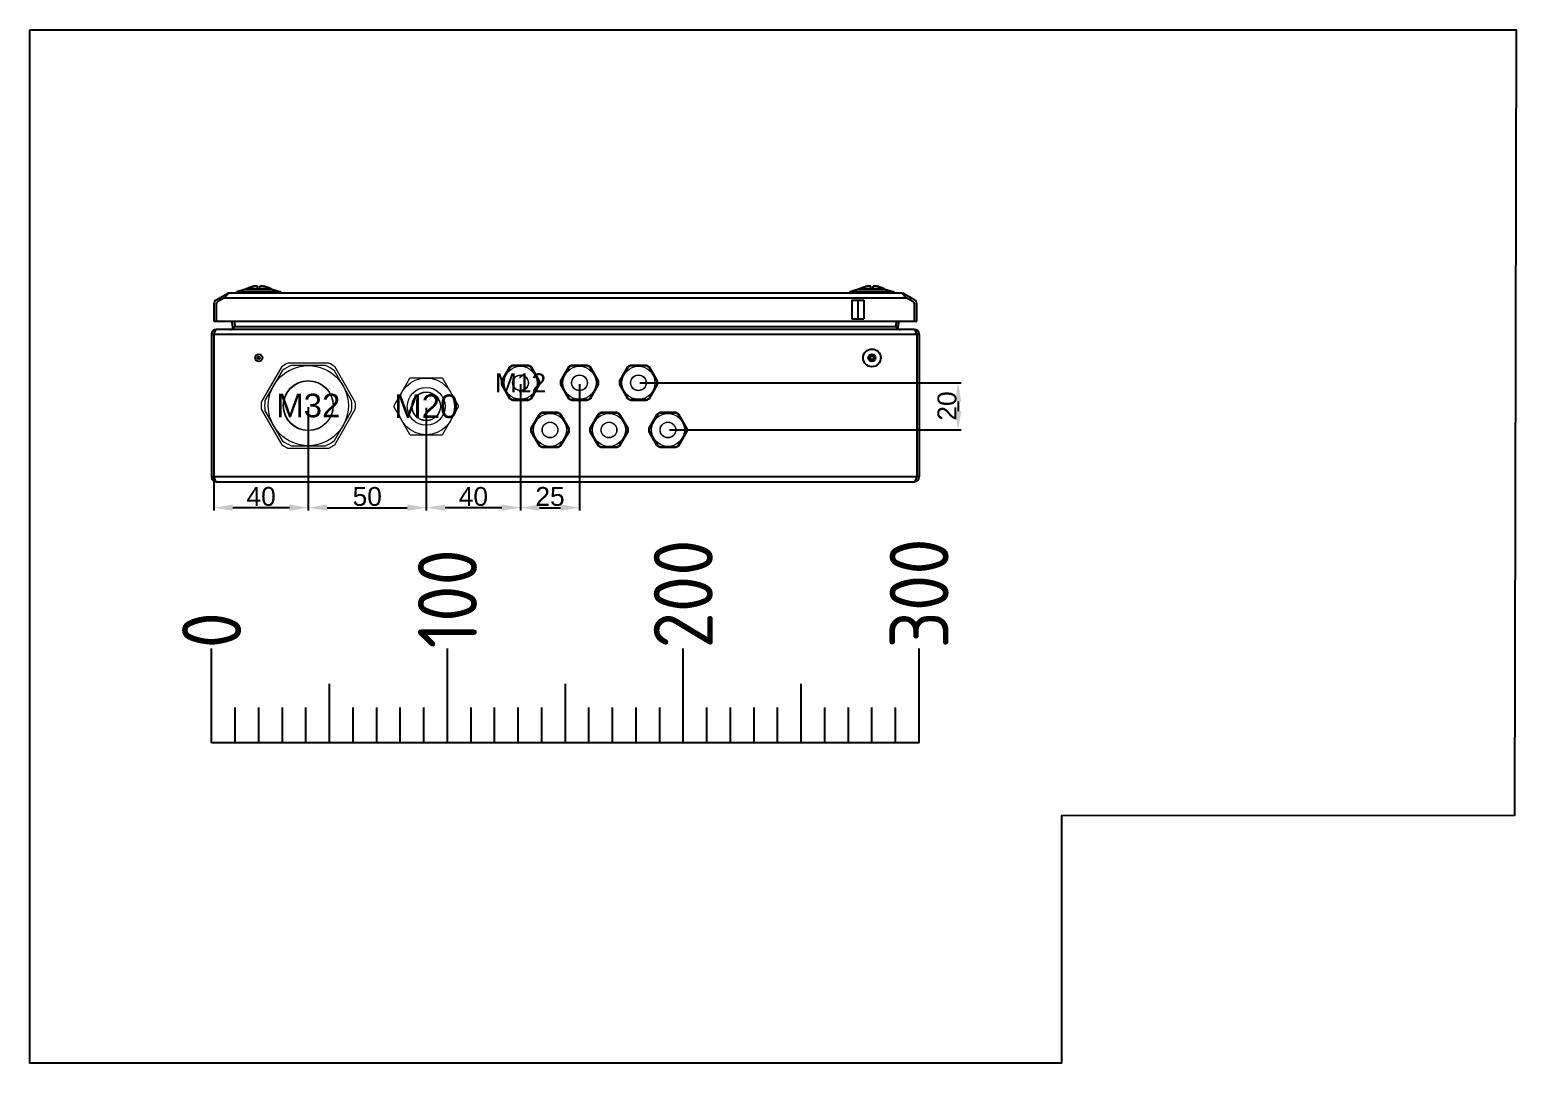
# Model space of a CAD drawing. Header units: millimetres. Extents: x 46697 to 52144, y 25488 to 34806.
# Drawn here: x 49368 to 49999, y 31789 to 32227 of the extents above; entities that cross this region are included whole.
import ezdxf
from ezdxf.enums import TextEntityAlignment as Align

# ---------------------------------------------------------------- set-up
doc = ezdxf.new("R2010")
doc.units = ezdxf.units.MM
doc.layers.add('! NO PLOT !', color=7, linetype='Continuous', true_color=0xff75dd, plot=False)
doc.layers.add('000-KOTIRANJE', color=254, linetype='Continuous', lineweight=5)
doc.layers.add('000-PI-Oprema', color=30, linetype='Continuous', lineweight=5)
doc.layers.add('000-PI-NO PLOT', color=6, linetype='Continuous', lineweight=5, plot=False)
for name, color, linetype in [('000-PI-ORMAR', 51, 'Continuous'), ('000-PI_TEXT_FRANC', 7, 'Continuous'), ('210-0', 7, 'Continuous')]:
    doc.layers.add(name, color=color, linetype=linetype)
doc.styles.add('PI0', font='isocpeur.ttf', dxfattribs={"width": 0.9})
doc.styles.get("Standard").update_dxf_attribs({"font": 'arial.ttf'})
doc.dimstyles.new('ISO-25-lb', dxfattribs={"dimtxt": 8, "dimasz": 8, "dimexe": 1.25, "dimexo": 0.625, "dimtad": 1, "dimdec": 1, "dimtxsty": 'Standard', "dimcen": 5, "dimadec": 0, "dimazin": 0, "dimtfac": 1, "dimtdec": 1, "dimtmove": 0, "dimatfit": 3, "dimfxl": 1, "dimarcsym": 0})

# ---------------------------------------------------------------- blocks, each defined once
blk = doc.blocks.new('NSYSBM15308_bottom')
at = {"layer": '000-PI-ORMAR'}
for p, q in [((49492.12, 33160.87), (49492.17, 33160.87)), ((49492.12, 33160.87), (49492.15, 33160.87)), ((49492.13, 33160.87), (49492.12, 33160.87)), ((49492.16, 33160.87), (49492.13, 33160.87)), ((49492.16, 33160.87), (49492.15, 33160.87)), ((49492.16, 33160.87), (49492.17, 33160.87)), ((49492.2, 33160.87), (49492.16, 33160.87)), ((49493.91, 33161.11), (49493.91, 33161.1)), ((49493.91, 33161.1), (49493.91, 33161.1)), ((49494.21, 33159.88), (49494.21, 33161.11)), ((49495.24, 33159.88), (49495.24, 33161.11)), ((49495.55, 33161.1), (49495.55, 33161.11)), ((49495.55, 33161.1), (49495.55, 33161.1)), ((49497.27, 33160.87), (49497.26, 33160.87)), ((49497.27, 33160.87), (49497.26, 33160.87)), ((49497.3, 33160.87), (49497.27, 33160.87)), ((49497.28, 33160.87), (49497.3, 33160.87)), ((49497.28, 33160.87), (49497.34, 33160.87)), ((49497.32, 33160.87), (49497.3, 33160.87)), ((49497.3, 33160.87), (49497.34, 33160.87)), ((49497.34, 33160.87), (49497.32, 33160.87)), ((49752.13, 33160.87), (49752.12, 33160.87)), ((49752.12, 33160.87), (49752.17, 33160.87)), ((49752.12, 33160.87), (49752.16, 33160.87)), ((49752.16, 33160.87), (49752.13, 33160.87)), ((49752.2, 33160.87), (49752.16, 33160.87)), ((49753.91, 33161.11), (49753.91, 33161.1)), ((49753.91, 33161.1), (49753.91, 33161.1)), ((49754.21, 33159.88), (49754.21, 33161.11)), ((49755.24, 33159.88), (49755.24, 33161.11)), ((49755.55, 33161.1), (49755.55, 33161.11)), ((49755.55, 33161.1), (49755.55, 33161.1)), ((49757.27, 33160.87), (49757.26, 33160.87)), ((49757.27, 33160.87), (49757.26, 33160.87)), ((49757.3, 33160.87), (49757.27, 33160.87)), ((49757.28, 33160.87), (49757.33, 33160.87)), ((49757.28, 33160.87), (49757.3, 33160.87)), ((49757.3, 33160.87), (49757.34, 33160.87)), ((49757.32, 33160.87), (49757.3, 33160.87)), ((49757.34, 33160.87), (49757.32, 33160.87)), ((49476.73, 33155.27), (49481.26, 33157.89)), ((49480.26, 33156.16), (49477.23, 33154.4)), ((49478.76, 33155.29), (49478.26, 33156.16)), ((49480.26, 33156.16), (49769.19, 33156.16)), ((49481.26, 33157.89), (49481.45, 33157.56)), ((49767.19, 33158.16), (49482.26, 33158.16)), ((49489.21, 33159.87), (49485.5, 33158.64)), ((49503.96, 33158.64), (49485.5, 33158.64)), ((49489.28, 33159.88), (49489.21, 33159.87)), ((49489.21, 33159.87), (49500.24, 33159.87)), ((49500.18, 33159.88), (49489.28, 33159.88)), ((49489.59, 33160), (49494.21, 33160)), ((49495.24, 33160), (49499.86, 33160)), ((49499.86, 33160), (49499.86, 33160)), ((49500.18, 33159.88), (49500.24, 33159.87)), ((49500.24, 33159.87), (49503.96, 33158.64)), ((49749.21, 33159.87), (49745.5, 33158.64)), ((49763.96, 33158.64), (49745.5, 33158.64)), ((49746.23, 33155.16), (49751.23, 33155.16)), ((49746.23, 33155.16), (49746.23, 33147.16)), ((49748.73, 33155.16), (49748.73, 33147.16)), ((49749.28, 33159.88), (49749.21, 33159.87)), ((49749.21, 33159.87), (49760.24, 33159.87)), ((49760.18, 33159.88), (49749.28, 33159.88)), ((49749.59, 33160), (49754.21, 33160)), ((49751.23, 33155.16), (49751.23, 33147.16)), ((49755.24, 33160), (49759.86, 33160)), ((49759.86, 33160), (49759.86, 33160)), ((49760.18, 33159.88), (49760.24, 33159.87)), ((49760.24, 33159.87), (49763.96, 33158.64)), ((49768.19, 33157.89), (49768, 33157.56)), ((49772.73, 33155.27), (49768.19, 33157.89)), ((49772.23, 33154.4), (49769.19, 33156.16)), ((49770.69, 33155.29), (49771.19, 33156.16)), ((49475.73, 33153.54), (49475.73, 33146.16)), ((49476.73, 33153.54), (49476.73, 33146.16)), ((49772.73, 33146.16), (49772.73, 33153.54)), ((49773.73, 33146.16), (49773.73, 33153.54)), ((49475.73, 33146.16), (49773.73, 33146.16)), ((49772.73, 33142.66), (49476.73, 33142.66)), ((49483.72, 33143.83), (49483.31, 33146.16)), ((49484.7, 33144), (49483.72, 33143.83)), ((49484.29, 33146.16), (49484.7, 33143.83)), ((49764.75, 33143.83), (49484.7, 33143.83)), ((49746.23, 33147.16), (49751.23, 33147.16)), ((49765.16, 33146.16), (49764.75, 33143.83)), ((49765.73, 33143.83), (49764.75, 33144)), ((49766.14, 33146.16), (49765.73, 33143.83)), ((49474.73, 33140.66), (49474.73, 33080.16)), ((49474.73, 33140.66), (49774.73, 33140.66)), ((49475.73, 33140.66), (49475.73, 33080.16)), ((49773.73, 33140.66), (49773.73, 33080.16)), ((49774.73, 33140.66), (49774.73, 33080.16)), ((49774.73, 33080.16), (49474.73, 33080.16)), ((49476.73, 33078.16), (49772.73, 33078.16))]:
    blk.add_line(p, q, dxfattribs=at)
for centre, radius in [((49494.73, 33130.66), 1.54), ((49494.73, 33130.66), 0.536), ((49494.73, 33130.66), 0.25), ((49754.73, 33130.66), 3.75), ((49754.73, 33130.66), 1.54), ((49754.73, 33130.66), 1.04), ((49754.73, 33130.66), 0.75)]:
    blk.add_circle(centre, radius, dxfattribs=at)
for centre, radius, start, end in [((49494.73, 33149.16), 12, 102.55449, 115.33855), ((49494.73, 33149.16), 11.99, 94.56899, 102.29271), ((49494.55, 33156.77), 4.38, 98.40227, 100.50095), ((49494.94, 33152.98), 8.18, 97.44385, 98.36858), ((49493.99, 33155.11), 6, 90.81133, 92.10211), ((49494.92, 33153.16), 8, 97.24041, 97.44101), ((49494.91, 33153.2), 7.96, 96.97136, 97.24047), ((49494.73, 33149.13), 11.99, 93.10885, 93.74166), ((49493.99, 33155.1), 6.01, 87.90094, 89.19018), ((49495.46, 33155.1), 6.01, 90.80982, 92.09906), ((49494.73, 33149.13), 11.99, 86.25834, 86.89115), ((49494.54, 33153.2), 7.96, 82.75953, 83.02864), ((49495.46, 33155.11), 6, 87.89789, 89.18867), ((49494.54, 33153.16), 8, 82.55899, 82.75959), ((49494.91, 33156.81), 4.34, 79.48765, 81.60913), ((49494.51, 33152.98), 8.18, 81.63142, 82.55615), ((49494.73, 33149.16), 11.99, 77.70729, 85.43101), ((49494.73, 33149.16), 12, 64.66292, 77.44551), ((49754.73, 33149.16), 12, 102.55449, 115.33855), ((49754.73, 33149.16), 11.99, 94.56899, 102.29271), ((49754.55, 33156.77), 4.38, 98.40227, 100.50095), ((49754.94, 33152.98), 8.18, 97.44385, 98.36858), ((49753.99, 33155.11), 6, 90.81133, 92.10211), ((49754.92, 33153.16), 8, 97.24041, 97.44101), ((49754.91, 33153.2), 7.96, 96.97136, 97.24047), ((49754.73, 33149.13), 11.99, 93.10885, 93.74166), ((49753.99, 33155.1), 6.01, 87.90094, 89.19018), ((49755.46, 33155.1), 6.01, 90.80982, 92.09906), ((49754.73, 33149.13), 11.99, 86.25834, 86.89115), ((49754.54, 33153.2), 7.96, 82.75953, 83.02864), ((49755.46, 33155.11), 6, 87.89789, 89.18867), ((49754.54, 33153.16), 8, 82.55899, 82.75959), ((49754.91, 33156.81), 4.34, 79.48765, 81.60913), ((49754.51, 33152.98), 8.18, 81.63142, 82.55615), ((49754.73, 33149.16), 11.99, 77.70729, 85.43101), ((49754.73, 33149.16), 12, 64.66292, 77.44551), ((49477.73, 33153.54), 2, 120, 180), ((49482.26, 33156.16), 2, 90, 120), ((49485.58, 33158.41), 0.25, 108.2595, 270), ((49489.68, 33159.82), 0.2, 115.33855, 162.2781), ((49499.78, 33159.82), 0.2, 17.7219, 64.66145), ((49503.88, 33158.41), 0.25, 270, 71.7405), ((49745.58, 33158.41), 0.25, 108.2595, 270), ((49749.68, 33159.82), 0.2, 115.33855, 162.2781), ((49759.78, 33159.82), 0.2, 17.7219, 64.66145), ((49763.88, 33158.41), 0.25, 270, 71.7405), ((49767.19, 33156.16), 2, 60, 90), ((49771.73, 33153.54), 2, 0, 60), ((49476.73, 33140.66), 2, 90, 180), ((49482.74, 33143.66), 1, 270, 10), ((49512.65, 33111.95), 42.4, 131.30683, 131.59665), ((49519.29, 33124.21), 39.84, 150.2794, 150.42817), ((49496.98, 33129.76), 18.67, 131.11267, 131.26031), ((49752.47, 33129.76), 18.67, 48.73968, 48.88733), ((49730.17, 33124.21), 39.84, 29.57183, 29.7206), ((49736.8, 33111.95), 42.4, 48.40335, 48.69316), ((49766.72, 33143.66), 1, 170, 270), ((49772.73, 33140.66), 2, 0, 90), ((49476.73, 33080.16), 2, 180, 270), ((49772.73, 33080.16), 2, 270, 0)]:
    blk.add_arc(centre, radius, start, end, dxfattribs=at)
for points, knots in [([(49493.77, 33161.11), (49493.78, 33161.11), (49493.81, 33161.11), (49493.83, 33161.11), (49493.84, 33161.11)], [0, 0, 0, 0, 0.499906, 1, 1, 1, 1]), ([(49494.14, 33161.11), (49494.16, 33161.11), (49494.18, 33161.11), (49494.2, 33161.11), (49494.21, 33161.11)], [0, 0, 0, 0, 0.499523, 1, 1, 1, 1]), ([(49753.77, 33161.11), (49753.78, 33161.11), (49753.81, 33161.11), (49753.83, 33161.11), (49753.84, 33161.11)], [0, 0, 0, 0, 0.499906, 1, 1, 1, 1]), ([(49754.14, 33161.11), (49754.16, 33161.11), (49754.18, 33161.11), (49754.2, 33161.11), (49754.21, 33161.11)], [0, 0, 0, 0, 0.499523, 1, 1, 1, 1]), ([(49481.3, 33157.43), (49481.21, 33157.34), (49480.84, 33156.93), (49480.51, 33156.49), (49480.26, 33156.16)], [0, 0, 0, 0, 0.233845, 1, 1, 1, 1]), ([(49481.83, 33157.89), (49481.8, 33157.87), (49481.69, 33157.79), (49481.58, 33157.7), (49481.5, 33157.63)], [0, 0, 0, 0, 0.23894, 1, 1, 1, 1]), ([(49482.26, 33158.16), (49482.23, 33158.16), (49482.05, 33158.13), (49481.92, 33157.99), (49481.83, 33157.89)], [0, 0, 0, 0, 0.210752, 1, 1, 1, 1]), ([(49767.62, 33157.89), (49767.59, 33157.93), (49767.48, 33158.05), (49767.31, 33158.16), (49767.19, 33158.16)], [0, 0, 0, 0, 0.306387, 1, 1, 1, 1]), ([(49767.95, 33157.63), (49767.93, 33157.65), (49767.82, 33157.74), (49767.71, 33157.83), (49767.62, 33157.89)], [0, 0, 0, 0, 0.261146, 1, 1, 1, 1]), ([(49769.19, 33156.16), (49769.1, 33156.27), (49768.77, 33156.71), (49768.43, 33157.15), (49768.15, 33157.44)], [0, 0, 0, 0, 0.261991, 1, 1, 1, 1]), ([(49476.16, 33141.9), (49476.12, 33141.81), (49475.96, 33141.4), (49475.83, 33140.98), (49475.73, 33140.66)], [0, 0, 0, 0, 0.226829, 1, 1, 1, 1]), ([(49476.73, 33142.66), (49476.61, 33142.66), (49476.44, 33142.48), (49476.29, 33142.2), (49476.2, 33142.01), (49476.16, 33141.9)], [0, 0, 0, 0, 0.357565, 0.643179, 1, 1, 1, 1]), ([(49483.72, 33143.01), (49483.57, 33142.91), (49483.26, 33142.73), (49482.9, 33142.66), (49482.74, 33142.66)], [0, 0, 0, 0, 0.527012, 1, 1, 1, 1]), ([(49484.51, 33143.66), (49484.44, 33143.6), (49484.19, 33143.37), (49483.93, 33143.15), (49483.72, 33143.01)], [0, 0, 0, 0, 0.258312, 1, 1, 1, 1]), ([(49765.73, 33143.01), (49765.67, 33143.06), (49765.39, 33143.26), (49765.14, 33143.48), (49764.95, 33143.66)], [0, 0, 0, 0, 0.238973, 1, 1, 1, 1]), ([(49766.72, 33142.66), (49766.55, 33142.66), (49766.2, 33142.73), (49765.89, 33142.91), (49765.73, 33143.01)], [0, 0, 0, 0, 0.472988, 1, 1, 1, 1]), ([(49773.3, 33141.9), (49773.25, 33142.01), (49773.17, 33142.2), (49773.02, 33142.48), (49772.84, 33142.66), (49772.73, 33142.66)], [0, 0, 0, 0, 0.356821, 0.642435, 1, 1, 1, 1]), ([(49773.73, 33140.66), (49773.69, 33140.77), (49773.56, 33141.19), (49773.42, 33141.61), (49773.3, 33141.9)], [0, 0, 0, 0, 0.266171, 1, 1, 1, 1]), ([(49475.73, 33080.16), (49475.76, 33080.04), (49475.9, 33079.62), (49476.03, 33079.21), (49476.16, 33078.91)], [0, 0, 0, 0, 0.266171, 1, 1, 1, 1]), ([(49476.16, 33078.91), (49476.2, 33078.8), (49476.29, 33078.61), (49476.44, 33078.33), (49476.61, 33078.16), (49476.73, 33078.16)], [0, 0, 0, 0, 0.356821, 0.642435, 1, 1, 1, 1]), ([(49772.73, 33078.16), (49772.84, 33078.16), (49773.02, 33078.33), (49773.17, 33078.61), (49773.25, 33078.8), (49773.3, 33078.91)], [0, 0, 0, 0, 0.357565, 0.643179, 1, 1, 1, 1]), ([(49773.3, 33078.91), (49773.34, 33079), (49773.49, 33079.41), (49773.62, 33079.83), (49773.73, 33080.16)], [0, 0, 0, 0, 0.226829, 1, 1, 1, 1])]:
    blk.add_open_spline(points, degree=3, knots=knots, dxfattribs=at)
for points in [[(49477.23, 33154.4), (49477.12, 33154.34), (49477.03, 33154.26), (49476.96, 33154.17)], [(49481.5, 33157.63), (49481.43, 33157.56), (49481.36, 33157.5), (49481.3, 33157.43)], [(49768.15, 33157.44), (49768.08, 33157.51), (49768.02, 33157.57), (49767.95, 33157.63)], [(49772.5, 33154.17), (49772.42, 33154.26), (49772.33, 33154.34), (49772.23, 33154.4)], [(49476.79, 33153.88), (49476.75, 33153.78), (49476.73, 33153.66), (49476.73, 33153.54)], [(49476.96, 33154.17), (49476.92, 33154.13), (49476.86, 33154.04), (49476.81, 33153.94), (49476.79, 33153.88)], [(49772.66, 33153.88), (49772.64, 33153.94), (49772.6, 33154.04), (49772.53, 33154.13), (49772.5, 33154.17)], [(49772.73, 33153.54), (49772.72, 33153.66), (49772.7, 33153.78), (49772.66, 33153.88)]]:
    blk.add_open_spline(points, degree=3, dxfattribs=at)
blk = doc.blocks.new('M12')
at = {"layer": '000-PI-Oprema'}
for p, q in [((-4.78, 6.73), (-8.21, 0.77)), ((-4.34, 6.48), (-7.78, 0.52)), ((3.44, 7.5), (-3.44, 7.5)), ((3.44, 7), (-3.44, 7)), ((7.78, 0.52), (4.34, 6.48)), ((8.21, 0.77), (4.78, 6.73)), ((-8.21, -0.77), (-4.78, -6.73)), ((-7.78, -0.52), (-4.34, -6.48)), ((4.34, -6.48), (7.78, -0.52)), ((4.78, -6.73), (8.21, -0.77)), ((-3.44, -7), (3.44, -7)), ((-3.44, -7.5), (3.44, -7.5))]:
    blk.add_line(p, q, dxfattribs=at)
for radius in [7, 3.35, 3.25]:
    blk.add_circle((0, 0), radius, dxfattribs=at)
for radius, start, end in [(8.25, 114.61998, 125.38002), (7.8, 116.17695, 123.82305), (8.25, 54.61998, 65.38002), (7.8, 56.17695, 63.82305), (8.25, 174.61998, 185.38002), (7.8, 176.17695, 183.82305), (7.8, 356.17695, 3.82305), (8.25, 354.61998, 5.38002), (8.25, 234.61998, 245.38002), (7.8, 236.17695, 243.82305), (7.8, 296.17695, 303.82305), (8.25, 294.61998, 305.38002)]:
    blk.add_arc((0, 0), radius, start, end, dxfattribs=at)
blk = doc.blocks.new('*U199')
at = {"layer": '210-0', "ltscale": 0.25}
blk.add_blockref('M12', (0, 0), dxfattribs=at)
blk = doc.blocks.new('*U200')
at = {"layer": '000-PI-ORMAR', "color": 0, "linetype": 'ByBlock', "lineweight": -2, "transparency": 16777216}
for p in [(0, 0), (25, 0), (50, 0)]:
    blk.add_blockref('*U199', p, dxfattribs=at)
blk = doc.blocks.new('*U201')
at = {"layer": '210-0', "ltscale": 0.25}
blk.add_blockref('M12', (0, 0), dxfattribs=at)
blk = doc.blocks.new('*U202')
at = {"layer": '000-PI-ORMAR', "color": 0, "linetype": 'ByBlock', "lineweight": -2, "transparency": 16777216}
for p in [(0, 0), (25, 0), (50, 0)]:
    blk.add_blockref('*U201', p, dxfattribs=at)
blk = doc.blocks.new('*D203')
at = {"layer": '000-KOTIRANJE', "color": 0, "linetype": 'Continuous', "lineweight": -2, "ltscale": 0.25, "transparency": 16777216}
for p, q in [((49446.53, 32067.05), (49446.53, 32023.15)), ((49486.53, 32067.05), (49486.53, 32023.15)), ((49478.53, 32024.4), (49454.53, 32024.4))]:
    blk.add_line(p, q, dxfattribs=at)
at = {"layer": '000-KOTIRANJE', "color": 0, "ltscale": 0.25, "transparency": 16777216}
for points in [[(49454.53, 32025.74), (49454.53, 32023.07), (49446.53, 32024.4)], [(49478.53, 32025.74), (49478.53, 32023.07), (49486.53, 32024.4)]]:
    blk.add_solid(points, dxfattribs=at)
at = {"layer": 'Defpoints', "color": 0, "ltscale": 0.25, "transparency": 16777216}
for p in [(49446.53, 32067.67), (49486.53, 32067.67), (49446.53, 32024.4)]:
    blk.add_point(p, dxfattribs=at)
at = {"layer": '000-KOTIRANJE', "color": 0, "ltscale": 0.25, "transparency": 16777216, "insert": (49466.53, 32029.11), "char_height": 8, "attachment_point": 5}
blk.add_mtext('40', dxfattribs=at)
blk = doc.blocks.new('*D204')
at = {"layer": '000-KOTIRANJE', "color": 0, "linetype": 'Continuous', "lineweight": -2, "ltscale": 0.25, "transparency": 16777216}
for p, q in [((49486.53, 32067.05), (49486.53, 32023.15)), ((49536.53, 32066.73), (49536.53, 32023.15)), ((49494.53, 32024.4), (49528.53, 32024.4))]:
    blk.add_line(p, q, dxfattribs=at)
at = {"layer": '000-KOTIRANJE', "color": 0, "ltscale": 0.25, "transparency": 16777216}
for points in [[(49494.53, 32025.74), (49494.53, 32023.07), (49486.53, 32024.4)], [(49528.53, 32025.74), (49528.53, 32023.07), (49536.53, 32024.4)]]:
    blk.add_solid(points, dxfattribs=at)
at = {"layer": 'Defpoints', "color": 0, "ltscale": 0.25, "transparency": 16777216}
for p in [(49486.53, 32067.67), (49536.53, 32067.36), (49536.53, 32024.4)]:
    blk.add_point(p, dxfattribs=at)
at = {"layer": '000-KOTIRANJE', "color": 0, "ltscale": 0.25, "transparency": 16777216, "insert": (49511.53, 32029.11), "char_height": 8, "attachment_point": 5}
blk.add_mtext('50', dxfattribs=at)
blk = doc.blocks.new('*D205')
at = {"layer": '000-KOTIRANJE', "color": 0, "linetype": 'Continuous', "lineweight": -2, "ltscale": 0.25, "transparency": 16777216}
for p, q in [((49576.53, 32076.73), (49576.53, 32023.15)), ((49536.53, 32066.73), (49536.53, 32023.15)), ((49568.53, 32024.4), (49544.53, 32024.4))]:
    blk.add_line(p, q, dxfattribs=at)
at = {"layer": '000-KOTIRANJE', "color": 0, "ltscale": 0.25, "transparency": 16777216}
for points in [[(49544.53, 32025.74), (49544.53, 32023.07), (49536.53, 32024.4)], [(49568.53, 32025.74), (49568.53, 32023.07), (49576.53, 32024.4)]]:
    blk.add_solid(points, dxfattribs=at)
at = {"layer": 'Defpoints', "color": 0, "ltscale": 0.25, "transparency": 16777216}
for p in [(49576.53, 32077.36), (49536.53, 32067.36), (49536.53, 32024.4)]:
    blk.add_point(p, dxfattribs=at)
at = {"layer": '000-KOTIRANJE', "color": 0, "ltscale": 0.25, "transparency": 16777216, "insert": (49556.53, 32029.11), "char_height": 8, "attachment_point": 5}
blk.add_mtext('40', dxfattribs=at)
blk = doc.blocks.new('*D206')
at = {"layer": '000-KOTIRANJE', "color": 0, "linetype": 'Continuous', "lineweight": -2, "ltscale": 0.25, "transparency": 16777216}
for p, q in [((49576.53, 32076.73), (49576.53, 32023.15)), ((49601.53, 32076.73), (49601.53, 32023.15)), ((49584.53, 32024.4), (49593.53, 32024.4))]:
    blk.add_line(p, q, dxfattribs=at)
at = {"layer": '000-KOTIRANJE', "color": 0, "ltscale": 0.25, "transparency": 16777216}
for points in [[(49584.53, 32025.74), (49584.53, 32023.07), (49576.53, 32024.4)], [(49593.53, 32025.74), (49593.53, 32023.07), (49601.53, 32024.4)]]:
    blk.add_solid(points, dxfattribs=at)
at = {"layer": 'Defpoints', "color": 0, "ltscale": 0.25, "transparency": 16777216}
for p in [(49576.53, 32077.36), (49601.53, 32077.36), (49601.53, 32024.4)]:
    blk.add_point(p, dxfattribs=at)
at = {"layer": '000-KOTIRANJE', "color": 0, "ltscale": 0.25, "transparency": 16777216, "insert": (49589.03, 32029.11), "char_height": 8, "attachment_point": 5}
blk.add_mtext('25', dxfattribs=at)
blk = doc.blocks.new('M20_2411.621')
at = {"layer": '000-PI-Oprema'}
for p, q in [((49679.89, 36395.45), (49673.18, 36383.83)), ((49693.64, 36395.64), (49680.21, 36395.64)), ((49700.67, 36383.83), (49693.96, 36395.45)), ((49673.18, 36383.45), (49679.89, 36371.83)), ((49693.96, 36371.83), (49700.67, 36383.45)), ((49680.21, 36371.64), (49693.64, 36371.64))]:
    blk.add_line(p, q, dxfattribs=at)
for radius in [12, 8, 6.1, 6]:
    blk.add_circle((49686.93, 36383.64), radius, dxfattribs=at)
for start, end in [(119.22287, 120.77713), (59.22287, 60.77713), (179.22287, 180.77713), (359.22287, 0.77713), (239.22287, 240.77713), (299.22287, 300.77713)]:
    blk.add_arc((49686.93, 36383.64), 13.75, start, end, dxfattribs=at)
blk = doc.blocks.new('*U300')
at = {"layer": '000-PI_TEXT_FRANC', "color": 7}
blk.add_blockref('M20_2411.621', (-49686.93, -36383.64), dxfattribs=at)
blk = doc.blocks.new('*U301')
at = {"layer": '000-PI_TEXT_FRANC', "color": 0, "linetype": 'ByBlock', "lineweight": -2, "transparency": 16777216}
blk.add_blockref('*U300', (0, 0), dxfattribs=at)
blk = doc.blocks.new('M32')
at = {"layer": '000-PI-Oprema'}
for p, q in [((49828.15, 34216.45), (49819.43, 34201.35)), ((49828.3, 34214.72), (49821, 34202.08)), ((49848.09, 34217.9), (49830.66, 34217.9)), ((49846.67, 34216.9), (49832.08, 34216.9)), ((49857.75, 34202.08), (49850.45, 34214.72)), ((49859.32, 34201.35), (49850.6, 34216.45)), ((49819.43, 34198.45), (49828.15, 34183.35)), ((49821, 34197.72), (49828.3, 34185.08)), ((49850.45, 34185.08), (49857.75, 34197.72)), ((49850.6, 34183.35), (49859.32, 34198.45)), ((49830.66, 34181.9), (49848.09, 34181.9)), ((49832.08, 34182.9), (49846.67, 34182.9))]:
    blk.add_line(p, q, dxfattribs=at)
for radius in [17, 10.6, 10.5]:
    blk.add_circle((49839.37, 34199.9), radius, dxfattribs=at)
for radius, start, end in [(20, 115.84193, 124.15807), (18.5, 113.23146, 126.76854), (18.5, 53.23146, 66.76854), (20, 55.84193, 64.15807), (20, 175.84193, 184.15807), (18.5, 173.23146, 186.76854), (18.5, 353.23146, 6.76854), (20, 355.84193, 4.15807), (20, 235.84193, 244.15807), (18.5, 233.23146, 246.76854), (18.5, 293.23146, 306.76854), (20, 295.84193, 304.15807)]:
    blk.add_arc((49839.37, 34199.9), radius, start, end, dxfattribs=at)
blk = doc.blocks.new('*D377')
at = {"layer": '000-KOTIRANJE', "color": 0, "linetype": 'Continuous', "lineweight": -2, "ltscale": 0.25, "transparency": 16777216}
for p, q in [((49627.16, 32077.36), (49763.33, 32077.36)), ((49762.08, 32069.36), (49762.08, 32065.36)), ((49639.66, 32057.36), (49763.33, 32057.36))]:
    blk.add_line(p, q, dxfattribs=at)
at = {"layer": '000-KOTIRANJE', "color": 0, "ltscale": 0.25, "transparency": 16777216}
for points in [[(49760.75, 32069.36), (49763.41, 32069.36), (49762.08, 32077.36)], [(49760.75, 32065.36), (49763.41, 32065.36), (49762.08, 32057.36)]]:
    blk.add_solid(points, dxfattribs=at)
at = {"layer": 'Defpoints', "color": 0, "ltscale": 0.25, "transparency": 16777216}
for p in [(49626.53, 32077.36), (49639.03, 32057.36), (49762.08, 32057.36)]:
    blk.add_point(p, dxfattribs=at)
at = {"layer": '000-KOTIRANJE', "color": 0, "ltscale": 0.25, "transparency": 16777216, "insert": (49757.37, 32067.51), "char_height": 8, "attachment_point": 5, "rotation": 90}
blk.add_mtext('20', dxfattribs=at)

msp = doc.modelspace()

# ---------------------------------------------------------------- linework, layer by layer
at = {"layer": '! NO PLOT !', "ltscale": 0.25}
msp.add_lwpolyline([(49368.42, 32227.1), (49998.73, 32227.1), (49998.05, 31893.83), (49805.9, 31893.68), (49805.91, 31788.77), (49368.42, 31788.83), (49368.42, 32227.1)], dxfattribs=at)
at = {"color": 7}
for p, q in [((49445.53, 31924.72), (49445.53, 31964.72)), ((49545.53, 31924.72), (49545.53, 31964.72)), ((49645.53, 31924.72), (49645.53, 31964.72)), ((49645.53, 31924.72), (49645.53, 31964.72)), ((49645.53, 31924.72), (49645.53, 31964.72)), ((49645.53, 31924.72), (49645.53, 31964.72)), ((49645.53, 31924.72), (49645.53, 31964.72)), ((49645.53, 31924.72), (49645.53, 31964.72)), ((49645.53, 31924.72), (49645.53, 31964.72)), ((49645.53, 31924.72), (49645.53, 31964.72)), ((49745.53, 31924.72), (49745.53, 31964.72)), ((49495.53, 31924.72), (49495.53, 31949.72)), ((49595.53, 31924.72), (49595.53, 31949.72)), ((49695.53, 31924.72), (49695.53, 31949.72)), ((49455.53, 31924.72), (49455.53, 31939.72)), ((49465.53, 31924.72), (49465.53, 31939.72)), ((49475.53, 31924.72), (49475.53, 31939.72)), ((49485.53, 31924.72), (49485.53, 31939.72)), ((49505.53, 31924.72), (49505.53, 31939.72)), ((49515.53, 31924.72), (49515.53, 31939.72)), ((49525.53, 31924.72), (49525.53, 31939.72)), ((49535.53, 31924.72), (49535.53, 31939.72)), ((49555.53, 31924.72), (49555.53, 31939.72)), ((49565.53, 31924.72), (49565.53, 31939.72)), ((49575.53, 31924.72), (49575.53, 31939.72)), ((49585.53, 31924.72), (49585.53, 31939.72)), ((49605.53, 31924.72), (49605.53, 31939.72)), ((49615.53, 31924.72), (49615.53, 31939.72)), ((49625.53, 31924.72), (49625.53, 31939.72)), ((49635.53, 31924.72), (49635.53, 31939.72)), ((49655.53, 31924.72), (49655.53, 31939.72)), ((49665.53, 31924.72), (49665.53, 31939.72)), ((49675.53, 31924.72), (49675.53, 31939.72)), ((49685.53, 31924.72), (49685.53, 31939.72)), ((49705.53, 31924.72), (49705.53, 31939.72)), ((49715.53, 31924.72), (49715.53, 31939.72)), ((49725.53, 31924.72), (49725.53, 31939.72)), ((49735.53, 31924.72), (49735.53, 31939.72)), ((49745.53, 31924.72), (49445.53, 31924.72))]:
    msp.add_line(p, q, dxfattribs=at)

# ---------------------------------------------------------------- block references
at = {"layer": '000-PI-Oprema'}
msp.add_blockref('M32', (-352.84, -2132.23), dxfattribs=at)
at = {"layer": '000-PI-ORMAR'}
for name, p in [('NSYSBM15308_bottom', (-29.2, -1042.73)), ('*U200', (49576.53, 32077.36)), ('*U202', (49589.03, 32057.36))]:
    msp.add_blockref(name, p, dxfattribs=at)
at = {"layer": '000-PI_TEXT_FRANC', "color": 7}
msp.add_blockref('*U301', (49536.53, 32067.36), dxfattribs=at)

# ---------------------------------------------------------------- texts
at = {"color": 7, "style": 'PI0', "width": 0.9}
for s, p in [('200', (49645.53, 31964.72)), ('300', (49745.53, 31964.72)), ('100', (49545.53, 31964.72)), ('0', (49445.53, 31964.72))]:
    msp.add_text(s, height=25, rotation=90, dxfattribs=at).set_placement(p, align=Align.MIDDLE_LEFT)
at = {"layer": '000-PI-NO PLOT', "ltscale": 0.25, "attachment_point": 5}
for s, insert, char_height in [('\\pxqc;M12', (49576.53, 32077.36), 8), ('\\pxqc;M32', (49486.53, 32067.67), 10), ('\\pxqc;{\\fArial|b0|i0|c238|p34;M20}', (49536.53, 32067.36), 10)]:
    msp.add_mtext_dynamic_manual_height_columns(s, width=52.4265, gutter_width=12.5, heights=[0], dxfattribs=dict(at, insert=insert, char_height=char_height))

# ---------------------------------------------------------------- dimensions: what is measured, and where the dimension line sits
at = {"layer": '000-KOTIRANJE', "ltscale": 0.25}
for base, p1, p2, picture, middle in [((49536.53, 32024.4), (49576.53, 32077.36), (49536.53, 32067.36), '*D205', (49556.53, 32029.11)), ((49601.53, 32024.4), (49576.53, 32077.36), (49601.53, 32077.36), '*D206', (49589.03, 32029.11)), ((49446.53, 32024.4), (49486.53, 32067.67), (49446.53, 32067.67), '*D203', (49466.53, 32029.11)), ((49536.53, 32024.4), (49486.53, 32067.67), (49536.53, 32067.36), '*D204', (49511.53, 32029.11))]:
    dim = msp.add_linear_dim(base=base, p1=p1, p2=p2, dimstyle='ISO-25-lb', dxfattribs=at)
    dim.commit()
    dim.dimension.update_dxf_attribs({"geometry": picture, "text_midpoint": middle})
dim = msp.add_linear_dim(base=(49762.08, 32057.36), p1=(49626.53, 32077.36), p2=(49639.03, 32057.36), angle=90, dimstyle='ISO-25-lb', dxfattribs=at)
dim.commit()
dim.dimension.update_dxf_attribs({"geometry": '*D377', "text_midpoint": (49762.08, 32067.51), "dimtype": 160})

doc.saveas('drawing.dxf')
